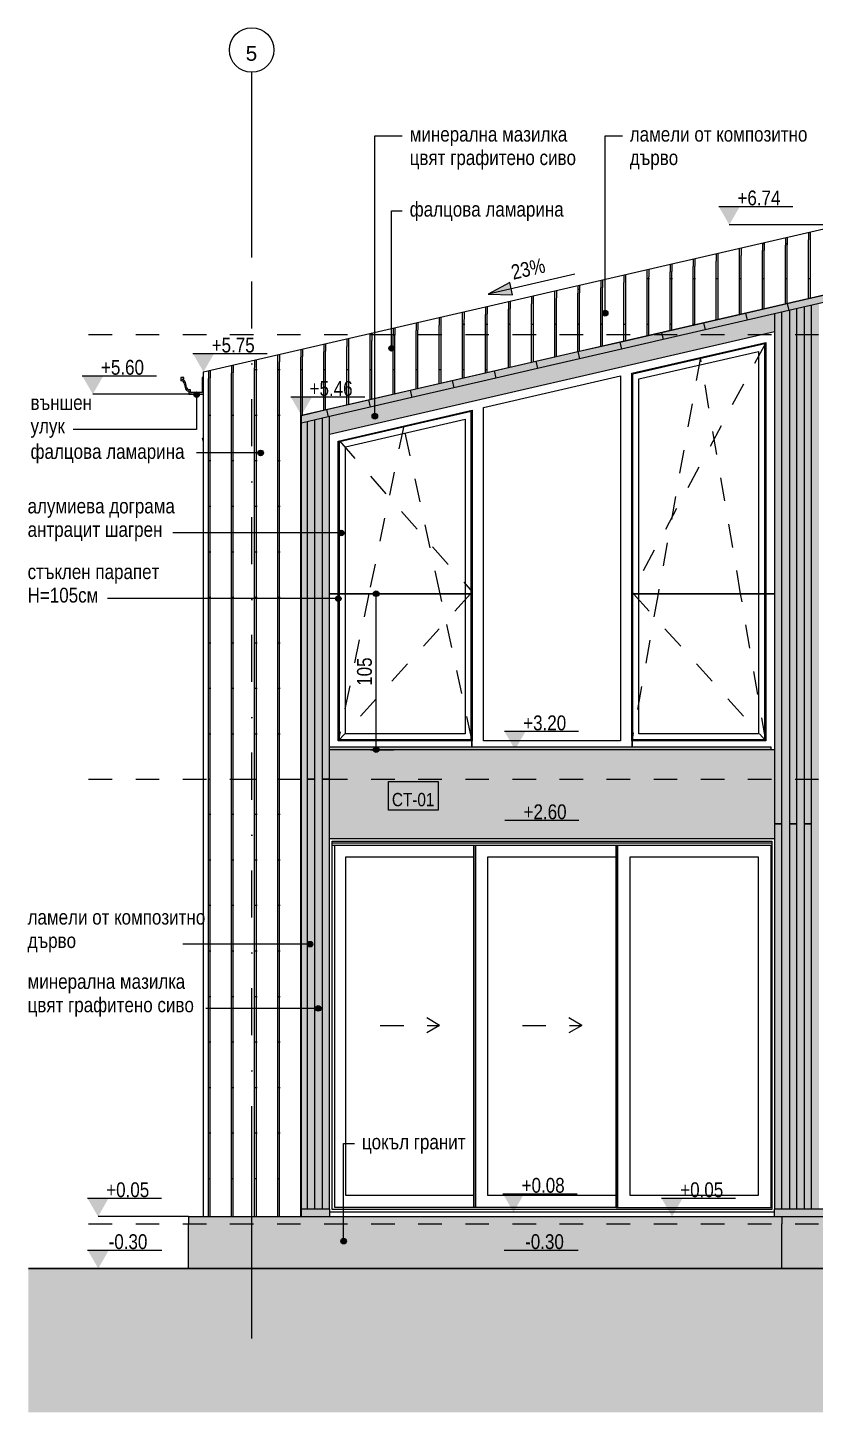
# Model space of a CAD drawing. Header units: centimetres. Extents: x -1923 to 51, y -127 to 807.
# Drawn here: x -1923 to -1392, y -127 to 807 of the extents above; entities that cross this region are included whole.
import ezdxf

# ---------------------------------------------------------------- set-up
doc = ezdxf.new("R2010")
doc.units = ezdxf.units.CM
doc.linetypes.add('Dash', pattern=[31.75, 15.875, -15.875])
doc.linetypes.add('Dash dot', pattern=[79.375, 31.75, -23.8125, 0, -23.8125])
for name, color, linetype, lineweight in [('A-ANNO-DIMS', 7, 'Continuous', 9), ('A-ANNO-DIMS-50', 7, 'Continuous', 9), ('A-ANNO-NOTE', 7, 'Continuous', 9), ('A-DETL-GENF', 7, 'Continuous', 9), ('A-FLOR', 7, 'Continuous', 9), ('A-FLOR-HRAL', 7, 'Continuous', 9), ('A-FLOR-LEVL', 7, 'Continuous', 9), ('A-FLOR-PATT', 7, 'Continuous', 9), ('A-GLAZ', 7, 'Continuous', 5), ('A-GLAZ-CWMG', 7, 'Continuous', 9), ('A-GLAZ-HDLN', 7, 'Dash', 5), ('A-ROOF', 7, 'Continuous', 9), ('A-ROOF-OTLN', 7, 'Continuous', 9), ('A-ROOF-PATT', 7, 'Continuous', 9), ('A-WALL', 7, 'Continuous', 9), ('A-WALL-IDEN', 7, 'Continuous', 9), ('A-WALL-PATT', 7, 'Continuous', 9), ('G-ANNO-DIMS', 7, 'Continuous', 9), ('G-ANNO-TEXT', 7, 'Continuous', 9), ('S-GRID', 7, 'Continuous', 9), ('S-GRID-IDEN', 7, 'Continuous', 9)]:
    doc.layers.add(name, color=color, linetype=linetype, lineweight=lineweight)
doc.layers.add('A-DETL', color=7, linetype='Continuous', lineweight=9, true_color=0x008000)
doc.styles.add('Arial', font='arial.ttf', dxfattribs={"height": 10})
doc.styles.add('Arial Narrow', font='ARIALN.TTF', dxfattribs={"height": 10})
doc.styles.add('Arial Narrow_1', font='ARIALN.TTF', dxfattribs={"height": 10})
doc.styles.add('Arial Narrow_3', font='ARIALN.TTF', dxfattribs={"height": 9})
doc.dimstyles.new('TEC_DIM', dxfattribs={"dimscale": 30.48, "dimtxt": 10.23431, "dimasz": 0.492126, "dimexe": 0.393701, "dimexo": 0.246063, "dimgap": 0, "dimtad": 1, "dimdec": 0, "dimzin": 0, "dimdsep": 46, "dimtxsty": 'Arial Narrow', "dimblk1": 'DOTSMALL', "dimblk2": 'DOTSMALL', "dimsah": 1, "dimcen": 0.09, "dimazin": 0, "dimtfac": 1, "dimtdec": 4, "dimtix": 1, "dimtmove": 0, "dimatfit": 3, "dimfxl": 0, "dimtvp": 1, "dimtolj": 1, "dimtzin": 0, "dimarcsym": 0})
pattern_1 = [(0, (-1785.246, 0), (15.563, 30.709), [0.7901, -14.773]), (90, (-1800.809, 0), (-15.563, 30.709), [30.709, 0]), (90, (-1799.612, 0), (-15.563, 30.709), [30.709, 0])]
pattern_2 = [(0, (-1785.246, 300), (15.563, 30.709), [0.7901, -14.773]), (90, (-1800.809, 300), (-15.563, 30.709), [30.709, 0]), (90, (-1799.612, 300), (-15.563, 30.709), [30.709, 0])]

# ---------------------------------------------------------------- blocks, each defined once
blk = doc.blocks.new('Rectangular Mullion - TEC_LAMEL-2421341-СЕВЕР')
at = {"layer": 'A-GLAZ-CWMG', "true_color": 0xcfc6ba}
blk.add_hatch(color=9, dxfattribs=at).paths.add_polyline_path([(-1409.38, 616.25), (-1381.14, 622.77), (-1382.27, 627.64), (-1410.51, 621.12), (-1410.25, 620)])
at = {"layer": 'A-GLAZ-CWMG'}
for p, q in [((-1410.51, 621.12), (-1382.27, 627.64)), ((-1382.27, 627.64), (-1381.14, 622.77)), ((-1381.14, 622.77), (-1409.38, 616.25))]:
    blk.add_line(p, q, dxfattribs=at)
blk = doc.blocks.new('Rectangular Mullion - TEC_LAMEL-2421342-СЕВЕР')
at = {"layer": 'A-GLAZ-CWMG', "true_color": 0xcfc6ba}
blk.add_hatch(color=9, dxfattribs=at).paths.add_polyline_path([(-1437.63, 609.73), (-1409.38, 616.25), (-1410.51, 621.12), (-1438.75, 614.6), (-1438.18, 612.14)])
at = {"layer": 'A-GLAZ-CWMG'}
for p, q in [((-1438.75, 614.6), (-1410.51, 621.12)), ((-1410.51, 621.12), (-1409.38, 616.25)), ((-1409.38, 616.25), (-1437.63, 609.73))]:
    blk.add_line(p, q, dxfattribs=at)
blk = doc.blocks.new('Rectangular Mullion - TEC_LAMEL-2421343-СЕВЕР')
at = {"layer": 'A-GLAZ-CWMG', "true_color": 0xcfc6ba}
blk.add_hatch(color=9, dxfattribs=at).paths.add_polyline_path([(-1465.87, 603.21), (-1437.63, 609.73), (-1438.75, 614.6), (-1467, 608.08), (-1466.12, 604.28)])
at = {"layer": 'A-GLAZ-CWMG'}
for p, q in [((-1467, 608.08), (-1438.75, 614.6)), ((-1437.63, 609.73), (-1465.87, 603.21)), ((-1438.75, 614.6), (-1437.63, 609.73))]:
    blk.add_line(p, q, dxfattribs=at)
blk = doc.blocks.new('Rectangular Mullion - TEC_LAMEL-2421344-СЕВЕР')
at = {"layer": 'A-GLAZ-CWMG', "true_color": 0xcfc6ba}
blk.add_hatch(color=9, dxfattribs=at).paths.add_polyline_path([(-1494.12, 596.69), (-1465.87, 603.21), (-1467, 608.08), (-1495.24, 601.56), (-1494.96, 600.34)])
at = {"layer": 'A-GLAZ-CWMG'}
for p, q in [((-1495.24, 601.56), (-1467, 608.08)), ((-1467, 608.08), (-1465.87, 603.21)), ((-1465.87, 603.21), (-1494.12, 596.69))]:
    blk.add_line(p, q, dxfattribs=at)
blk = doc.blocks.new('Rectangular Mullion - TEC_LAMEL-2421345-СЕВЕР')
at = {"layer": 'A-GLAZ-CWMG', "true_color": 0xcfc6ba}
blk.add_hatch(color=9, dxfattribs=at).paths.add_polyline_path([(-1522.36, 590.17), (-1494.12, 596.69), (-1495.24, 601.56), (-1523.49, 595.04), (-1522.9, 592.48)])
at = {"layer": 'A-GLAZ-CWMG'}
for p, q in [((-1523.49, 595.04), (-1495.24, 601.56)), ((-1495.24, 601.56), (-1494.12, 596.69)), ((-1494.12, 596.69), (-1522.36, 590.17))]:
    blk.add_line(p, q, dxfattribs=at)
blk = doc.blocks.new('Rectangular Mullion - TEC_LAMEL-2421346-СЕВЕР')
at = {"layer": 'A-GLAZ-CWMG', "true_color": 0xcfc6ba}
blk.add_hatch(color=9, dxfattribs=at).paths.add_polyline_path([(-1550.61, 583.65), (-1522.36, 590.17), (-1523.49, 595.04), (-1551.73, 588.52), (-1550.83, 584.62)])
at = {"layer": 'A-GLAZ-CWMG'}
for p, q in [((-1551.73, 588.52), (-1523.49, 595.04)), ((-1522.36, 590.17), (-1550.61, 583.65)), ((-1523.49, 595.04), (-1522.36, 590.17))]:
    blk.add_line(p, q, dxfattribs=at)
blk = doc.blocks.new('Rectangular Mullion - TEC_LAMEL-2421347-СЕВЕР')
at = {"layer": 'A-GLAZ-CWMG', "true_color": 0xcfc6ba}
blk.add_hatch(color=9, dxfattribs=at).paths.add_polyline_path([(-1578.85, 577.13), (-1550.61, 583.65), (-1551.73, 588.52), (-1579.98, 582), (-1579.67, 580.68)])
at = {"layer": 'A-GLAZ-CWMG'}
for p, q in [((-1579.98, 582), (-1551.73, 588.52)), ((-1551.73, 588.52), (-1550.61, 583.65)), ((-1550.61, 583.65), (-1578.85, 577.13))]:
    blk.add_line(p, q, dxfattribs=at)
blk = doc.blocks.new('Rectangular Mullion - TEC_LAMEL-2472079-СЕВЕР')
at = {"layer": 'A-GLAZ-CWMG', "true_color": 0xcfc6ba}
h = blk.add_hatch(color=9, dxfattribs=at)
h.paths.add_polyline_path([(-1804.14, 527.68), (-1804.14, 530.25), (-1804.71, 530.12)])
h.paths.add_polyline_path([(-1607.09, 570.61), (-1578.85, 577.13), (-1579.98, 582), (-1608.22, 575.48), (-1607.61, 572.82)])
at = {"layer": 'A-GLAZ-CWMG'}
for p, q in [((-1608.22, 575.48), (-1579.98, 582)), ((-1579.98, 582), (-1578.85, 577.13)), ((-1578.85, 577.13), (-1607.09, 570.61)), ((-1804.71, 530.12), (-1804.14, 530.25)), ((-1804.14, 527.68), (-1804.71, 530.12))]:
    blk.add_line(p, q, dxfattribs=at)
blk = doc.blocks.new('Rectangular Mullion - TEC_LAMEL-2472080-СЕВЕР')
at = {"layer": 'A-GLAZ-CWMG', "true_color": 0xcfc6ba}
blk.add_hatch(color=9, dxfattribs=at).paths.add_polyline_path([(-1635.34, 564.09), (-1607.09, 570.61), (-1608.22, 575.48), (-1636.46, 568.96), (-1635.54, 564.96)])
at = {"layer": 'A-GLAZ-CWMG'}
for p, q in [((-1636.46, 568.96), (-1608.22, 575.48)), ((-1607.09, 570.61), (-1635.34, 564.09)), ((-1608.22, 575.48), (-1607.09, 570.61))]:
    blk.add_line(p, q, dxfattribs=at)
blk = doc.blocks.new('Rectangular Mullion - TEC_LAMEL-2472081-СЕВЕР')
at = {"layer": 'A-GLAZ-CWMG', "true_color": 0xcfc6ba}
blk.add_hatch(color=9, dxfattribs=at).paths.add_polyline_path([(-1663.58, 557.57), (-1635.34, 564.09), (-1636.46, 568.96), (-1664.71, 562.44), (-1664.38, 561.03)])
at = {"layer": 'A-GLAZ-CWMG'}
for p, q in [((-1664.71, 562.44), (-1636.46, 568.96)), ((-1635.34, 564.09), (-1663.58, 557.57)), ((-1636.46, 568.96), (-1635.34, 564.09))]:
    blk.add_line(p, q, dxfattribs=at)
blk = doc.blocks.new('Rectangular Mullion - TEC_LAMEL-2472082-СЕВЕР')
at = {"layer": 'A-GLAZ-CWMG', "true_color": 0xcfc6ba}
blk.add_hatch(color=9, dxfattribs=at).paths.add_polyline_path([(-1691.83, 551.05), (-1663.58, 557.57), (-1664.71, 562.44), (-1692.95, 555.92), (-1692.11, 552.26)])
at = {"layer": 'A-GLAZ-CWMG'}
for p, q in [((-1692.95, 555.92), (-1664.71, 562.44)), ((-1664.71, 562.44), (-1663.58, 557.57)), ((-1663.58, 557.57), (-1691.83, 551.05))]:
    blk.add_line(p, q, dxfattribs=at)
blk = doc.blocks.new('Rectangular Mullion - TEC_LAMEL-2472083-СЕВЕР')
at = {"layer": 'A-GLAZ-CWMG', "true_color": 0xcfc6ba}
blk.add_hatch(color=9, dxfattribs=at).paths.add_polyline_path([(-1720.07, 544.52), (-1691.83, 551.05), (-1692.95, 555.92), (-1721.2, 549.4), (-1720.25, 545.3)])
at = {"layer": 'A-GLAZ-CWMG'}
for p, q in [((-1721.2, 549.4), (-1692.95, 555.92)), ((-1692.95, 555.92), (-1691.83, 551.05)), ((-1691.83, 551.05), (-1720.07, 544.52))]:
    blk.add_line(p, q, dxfattribs=at)
blk = doc.blocks.new('SLIDING - TRIPLE - SL_SL_SL - 300x252-2510870-СЕВЕР')
at = {"layer": 'A-GLAZ'}
for p, q in [((-1717.44, 258.3), (-1420.84, 258.3)), ((-1717.44, 257.21), (-1717.44, 258.3)), ((-1717.44, 255.25), (-1717.44, 257.21)), ((-1717.44, 257.21), (-1420.84, 257.21)), ((-1717.44, 9.7), (-1717.44, 255.25)), ((-1420.84, 255.25), (-1717.44, 255.25)), ((-1715.74, 255.25), (-1715.74, 11.4)), ((-1621.79, 11.4), (-1621.79, 255.25)), ((-1620.76, 255.25), (-1620.76, 11.4)), ((-1620.76, 11.4), (-1620.76, 255.25)), ((-1525.96, 10.8), (-1525.96, 255.25)), ((-1524.93, 10.8), (-1524.93, 255.25)), ((-1524.93, 255.25), (-1524.93, 10.8)), ((-1421.69, 255.25), (-1421.69, 10.8)), ((-1420.84, 258.3), (-1420.84, 257.21)), ((-1420.84, 257.21), (-1420.84, 255.25)), ((-1420.84, 255.25), (-1420.84, 9.7)), ((-1708.19, 19.2), (-1708.19, 247.65)), ((-1708.19, 247.65), (-1621.79, 247.65)), ((-1612.36, 19.2), (-1612.36, 247.65)), ((-1612.36, 247.65), (-1525.96, 247.65)), ((-1516.53, 19.2), (-1516.53, 247.65)), ((-1516.53, 247.65), (-1430.09, 247.65)), ((-1430.09, 247.65), (-1430.09, 19.2)), ((-1621.79, 19.2), (-1708.19, 19.2)), ((-1525.96, 19.2), (-1612.36, 19.2)), ((-1430.09, 19.2), (-1516.53, 19.2)), ((-1420.84, 9.7), (-1717.44, 9.7)), ((-1715.74, 11.4), (-1525.96, 11.4)), ((-1524.93, 10.8), (-1525.96, 10.8)), ((-1421.69, 10.8), (-1524.93, 10.8)), ((-1419.14, 8), (-1719.14, 8))]:
    blk.add_line(p, q, dxfattribs=at)
at = {"layer": 'A-GLAZ-HDLN'}
for p, q in [((-1684.98, 134), (-1644.98, 134)), ((-1644.98, 134), (-1653.64, 139)), ((-1644.98, 134), (-1653.64, 129)), ((-1589.14, 134), (-1549.14, 134)), ((-1549.14, 134), (-1557.8, 139)), ((-1549.14, 134), (-1557.8, 129))]:
    blk.add_line(p, q, dxfattribs=at)
blk = doc.blocks.new('TRIPLE - OK_F_OF - T - 13-2419636-СЕВЕР')
at = {"layer": 'A-GLAZ'}
for p, q in [((-1515.34, 573.93), (-1425.04, 594.77)), ((-1425.74, 593.89), (-1514.64, 573.37)), ((-1510.54, 570.11), (-1429.84, 588.74)), ((-1429.84, 588.74), (-1429.84, 425.2)), ((-1425.74, 425.2), (-1425.74, 593.89)), ((-1425.04, 594.77), (-1425.04, 425.2)), ((-1615.34, 550.84), (-1522.94, 572.17)), ((-1522.94, 572.17), (-1522.94, 325.9)), ((-1515.34, 325.9), (-1515.34, 573.93)), ((-1514.64, 425.2), (-1514.64, 573.37)), ((-1510.54, 425.2), (-1510.54, 570.11)), ((-1713.24, 528.24), (-1622.94, 549.08)), ((-1623.64, 548.2), (-1712.54, 527.68)), ((-1708.44, 524.42), (-1627.74, 543.05)), ((-1627.74, 543.05), (-1627.74, 425.2)), ((-1623.64, 425.2), (-1623.64, 548.2)), ((-1622.94, 549.08), (-1622.94, 325.9)), ((-1615.34, 325.9), (-1615.34, 550.84)), ((-1713.24, 425.2), (-1713.24, 528.24)), ((-1712.54, 425.2), (-1712.54, 527.68)), ((-1708.44, 425.2), (-1708.44, 524.42)), ((-1622.94, 325.9), (-1623.14, 325.9)), ((-1522.94, 325.9), (-1615.34, 325.9)), ((-1515.14, 325.9), (-1515.34, 325.9))]:
    blk.add_line(p, q, dxfattribs=at)
at = {"layer": 'A-GLAZ', "color": 251, "true_color": 0x666666}
for p, q in [((-1713.24, 325.9), (-1713.24, 425.2)), ((-1712.54, 326.6), (-1712.54, 425.2)), ((-1708.44, 330.7), (-1708.44, 425.2)), ((-1627.74, 425.2), (-1627.74, 330.7)), ((-1623.64, 326.6), (-1623.64, 425.2)), ((-1514.64, 326.6), (-1514.64, 425.2)), ((-1510.54, 330.7), (-1510.54, 425.2)), ((-1429.84, 425.2), (-1429.84, 330.7)), ((-1425.74, 326.6), (-1425.74, 425.2)), ((-1425.04, 425.2), (-1425.04, 325.9)), ((-1627.74, 330.7), (-1708.44, 330.7)), ((-1429.84, 330.7), (-1510.54, 330.7)), ((-1623.14, 325.9), (-1713.24, 325.9)), ((-1623.64, 326.6), (-1712.54, 326.6)), ((-1425.04, 325.9), (-1515.14, 325.9)), ((-1425.74, 326.6), (-1514.64, 326.6))]:
    blk.add_line(p, q, dxfattribs=at)
at = {"layer": 'A-GLAZ-HDLN'}
for p, q in [((-1425.04, 594.5), (-1515.34, 426.47)), ((-1469.14, 584.59), (-1497.61, 425.2)), ((-1441.97, 425.2), (-1469.14, 584.59)), ((-1669.14, 538.42), (-1692.64, 425.2)), ((-1644.53, 425.2), (-1669.14, 538.42)), ((-1712.53, 528.4), (-1622.94, 426.47)), ((-1622.94, 426.47), (-1624.08, 425.2)), ((-1515.34, 426.47), (-1514.21, 425.2)), ((-1515.14, 327.02), (-1515.34, 325.9)), ((-1622.94, 325.9), (-1623.14, 326.82))]:
    blk.add_line(p, q, dxfattribs=at)
at = {"layer": 'A-GLAZ-HDLN', "color": 251, "true_color": 0x666666}
for p, q in [((-1624.08, 425.2), (-1713.24, 325.9)), ((-1692.64, 425.2), (-1713.24, 325.9)), ((-1623.14, 326.82), (-1644.53, 425.2)), ((-1497.61, 425.2), (-1515.14, 327.02)), ((-1514.21, 425.2), (-1425.04, 325.9)), ((-1425.04, 325.9), (-1441.97, 425.2))]:
    blk.add_line(p, q, dxfattribs=at)
blk = doc.blocks.new('Rectangular Mullion - TEC_LAMEL-2472084-СЕВЕР')
at = {"layer": 'A-GLAZ-CWMG', "true_color": 0xcfc6ba}
blk.add_hatch(color=9, dxfattribs=at).paths.add_polyline_path([(-1738.12, 540.36), (-1720.07, 544.52), (-1721.2, 549.4), (-1738.12, 545.49), (-1738.12, 541.37)])
at = {"layer": 'A-GLAZ-CWMG'}
for p, q in [((-1738.12, 545.49), (-1721.2, 549.4)), ((-1720.07, 544.52), (-1738.12, 540.36)), ((-1721.2, 549.4), (-1720.07, 544.52))]:
    blk.add_line(p, q, dxfattribs=at)
blk = doc.blocks.new('Rectangular Mullion - TEC_LAMEL-2429880-СЕВЕР')
at = {"layer": 'A-GLAZ-CWMG', "true_color": 0xcfc6ba}
blk.add_hatch(color=9, dxfattribs=at).paths.add_polyline_path([(-1734.14, 10), (-1729.14, 10), (-1729.14, 300), (-1734.14, 300), (-1734.14, 14.5)])
at = {"layer": 'A-GLAZ-CWMG'}
for p, q in [((-1734.14, 300), (-1729.14, 300)), ((-1734.14, 300), (-1734.14, 10)), ((-1729.14, 10), (-1729.14, 300)), ((-1729.14, 10), (-1734.14, 10))]:
    blk.add_line(p, q, dxfattribs=at)
blk = doc.blocks.new('Rectangular Mullion - TEC_LAMEL-2511642-СЕВЕР')
at = {"layer": 'A-GLAZ-CWMG', "true_color": 0xcfc6ba}
blk.add_hatch(color=9, dxfattribs=at).paths.add_polyline_path([(-1414.14, 270), (-1414.14, 615.15), (-1419.14, 614), (-1419.14, 270), (-1416.04, 270)])
at = {"layer": 'A-GLAZ-CWMG'}
for p, q in [((-1419.14, 614), (-1419.14, 270)), ((-1414.14, 270), (-1414.14, 615.15)), ((-1414.14, 270), (-1419.14, 270))]:
    blk.add_line(p, q, dxfattribs=at)
blk = doc.blocks.new('Rectangular Mullion - TEC_LAMEL-2511643-СЕВЕР')
at = {"layer": 'A-GLAZ-CWMG', "true_color": 0xcfc6ba}
h = blk.add_hatch(color=9, dxfattribs=at)
h.paths.add_polyline_path([(-1408.37, 270), (-1404.14, 270), (-1404.14, 617.46), (-1409.14, 616.31), (-1409.14, 270)])
h.paths.add_polyline_path([(-1409.14, 621.44), (-1406.09, 622.14), (-1406.61, 622.14), (-1409.14, 621.56)])
at = {"layer": 'A-GLAZ-CWMG'}
for p, q in [((-1409.14, 621.56), (-1409.14, 621.44)), ((-1406.61, 622.14), (-1406.09, 622.14)), ((-1404.14, 270), (-1404.14, 617.46)), ((-1409.14, 616.31), (-1409.14, 270)), ((-1404.14, 270), (-1409.14, 270))]:
    blk.add_line(p, q, dxfattribs=at)
blk = doc.blocks.new('Rectangular Mullion - TEC_LAMEL-2511644-СЕВЕР')
at = {"layer": 'A-GLAZ-CWMG', "true_color": 0xcfc6ba}
h = blk.add_hatch(color=9, dxfattribs=at)
h.paths.add_polyline_path([(-1399.14, 270), (-1394.14, 270), (-1394.14, 619.77), (-1399.14, 618.62), (-1399.14, 281.86)])
h.paths.add_polyline_path([(-1399.14, 623.75), (-1395.59, 624.57), (-1396.1, 624.57), (-1399.14, 623.87)])
at = {"layer": 'A-GLAZ-CWMG'}
for p, q in [((-1399.14, 623.87), (-1399.14, 623.75)), ((-1399.14, 618.62), (-1399.14, 270)), ((-1396.1, 624.57), (-1395.59, 624.57)), ((-1394.14, 270), (-1394.14, 619.77)), ((-1394.14, 270), (-1399.14, 270))]:
    blk.add_line(p, q, dxfattribs=at)
blk = doc.blocks.new('Rectangular Mullion - TEC_LAMEL-2375267-СЕВЕР')
at = {"layer": 'A-GLAZ-CWMG', "true_color": 0xcfc6ba}
h = blk.add_hatch(color=9, dxfattribs=at)
h.paths.add_polyline_path([(-1734.14, 300), (-1729.14, 300), (-1729.14, 542.43), (-1734.14, 541.28), (-1734.14, 305.45)])
h.paths.add_polyline_path([(-1734.14, 546.41), (-1731.21, 547.08), (-1731.23, 547.2), (-1734.14, 546.53)])
at = {"layer": 'A-GLAZ-CWMG'}
for p, q in [((-1734.14, 546.53), (-1734.14, 546.41)), ((-1729.14, 300), (-1729.14, 542.43)), ((-1734.14, 541.28), (-1734.14, 300)), ((-1729.14, 300), (-1734.14, 300))]:
    blk.add_line(p, q, dxfattribs=at)
blk = doc.blocks.new('Rectangular Mullion - TEC_LAMEL-2375268-СЕВЕР')
at = {"layer": 'A-GLAZ-CWMG', "true_color": 0xcfc6ba}
blk.add_hatch(color=9, dxfattribs=at).paths.add_polyline_path([(-1719.14, 300), (-1719.14, 544.74), (-1724.14, 543.58), (-1724.14, 300), (-1722.78, 300)])
at = {"layer": 'A-GLAZ-CWMG'}
for p, q in [((-1724.14, 543.58), (-1724.14, 300)), ((-1719.14, 300), (-1719.14, 544.74)), ((-1719.14, 300), (-1724.14, 300))]:
    blk.add_line(p, q, dxfattribs=at)
blk = doc.blocks.new('Rectangular Mullion - TEC_LAMEL-V5-СЕВЕР')
at = {"layer": 'A-GLAZ-CWMG', "true_color": 0xcfc6ba}
blk.add_hatch(color=9, dxfattribs=at).paths.add_polyline_path([(-1414.14, 10), (-1414.14, 270), (-1419.14, 270), (-1419.14, 10), (-1416.04, 10)])
at = {"layer": 'A-GLAZ-CWMG'}
for p, q in [((-1419.14, 270), (-1414.14, 270)), ((-1419.14, 270), (-1419.14, 10)), ((-1414.14, 10), (-1414.14, 270)), ((-1414.14, 10), (-1419.14, 10))]:
    blk.add_line(p, q, dxfattribs=at)
blk = doc.blocks.new('Railing - Railing-2461822-СЕВЕР')
at = {"layer": 'A-FLOR-HRAL', "color": 251, "true_color": 0x666666}
for p, q in [((-1515.14, 425.2), (-1515.14, 322)), ((-1419.14, 425.2), (-1515.14, 425.2)), ((-1421.64, 320.2), (-1419.14, 320.2))]:
    blk.add_line(p, q, dxfattribs=at)
at = {"layer": 'A-FLOR-HRAL'}
for p, q in [((-1515.14, 322), (-1515.14, 425.2)), ((-1515.14, 425.2), (-1419.14, 425.2)), ((-1421.64, 320.2), (-1419.14, 320.2))]:
    blk.add_line(p, q, dxfattribs=at)
blk = doc.blocks.new('Railing - Railing-2461951-СЕВЕР')
at = {"layer": 'A-FLOR-HRAL', "color": 251, "true_color": 0x666666}
for p, q in [((-1623.14, 425.2), (-1719.14, 425.2)), ((-1623.14, 322), (-1623.14, 425.2))]:
    blk.add_line(p, q, dxfattribs=at)
at = {"layer": 'A-FLOR-HRAL'}
for p, q in [((-1719.14, 425.2), (-1623.14, 425.2)), ((-1623.14, 425.2), (-1623.14, 322))]:
    blk.add_line(p, q, dxfattribs=at)
blk = doc.blocks.new('Grid - TEC_GRID_CIRCLE-145857-СЕВЕР')
at = {"layer": 'S-GRID-IDEN'}
blk.add_circle((-696.64, 792.09), 15, dxfattribs=at)
blk = doc.blocks.new('Spot Elevations - ELEVATION_PROJECT-150941-СЕВЕР')
at = {"layer": 'A-ANNO-NOTE'}
blk.add_hatch(color=256, dxfattribs=at).paths.add_polyline_path([(-1811.3, 587.27), (-1796.99, 587.27), (-1804.14, 574.88)])
blk.add_line((-1811.3, 587.27), (-1761.3, 587.27), dxfattribs=at)
blk = doc.blocks.new('DIMBLOCK1-СЕВЕР')
at = {"layer": 'A-ANNO-DIMS-50', "transparency": 16777216}
h = blk.add_hatch(color=256, dxfattribs=at)
edge = h.paths.add_edge_path()
edge.add_arc((-1687.71, 425.2), 1.88, 0, 360)
h = blk.add_hatch(color=256, dxfattribs=at)
edge = h.paths.add_edge_path()
edge.add_arc((-1687.71, 320), 1.88, 0, 360)
for p, q in [((-1682.86, 425.2), (-1699.71, 425.2)), ((-1687.71, 320), (-1687.71, 425.2)), ((-1687.71, 425.2), (-1682.86, 425.2)), ((-1691.64, 320), (-1675.71, 320)), ((-1687.71, 320), (-1691.64, 320))]:
    blk.add_line(p, q, dxfattribs=at)
for centre in [(-1687.71, 425.2), (-1687.71, 320)]:
    blk.add_circle(centre, 1.88, dxfattribs=at)
at = {"layer": 'A-ANNO-DIMS-50', "color": 0, "transparency": 16777216, "insert": (-1700.63, 363.1), "char_height": 10, "width": 22.8079, "attachment_point": 1, "rotation": 90, "line_spacing_factor": 0.974696, "style": 'Arial Narrow'}
blk.add_mtext('105', dxfattribs=at)
blk = doc.blocks.new('_DotSmall')
at = {"color": 0, "linetype": 'ByBlock', "const_width": 0.5}
blk.add_lwpolyline([(-0.0625, 0, 1), (0.0625, 0, 1)], format="xyb", close=True, dxfattribs=at)

msp = doc.modelspace()

# ---------------------------------------------------------------- hatches: boundary and pattern name
at = {"layer": 'A-DETL-GENF'}
h = msp.add_hatch(dxfattribs=at)
h.set_pattern_fill('FP1_14', color=256, style=0, pattern_type=2)
h.set_pattern_definition([(0, (-778.366, 0), (19.05, 19.05), [19.05, -19.05]), (0, (-778.366, 7.144), (19.05, 19.05), [19.05, -19.05]), (0, (-778.366, 14.287), (19.05, 19.05), [19.05, -19.05]), (90, (-775.985, 16.669), (-19.05, 19.05), [19.05, -19.05]), (90, (-768.841, 16.669), (-19.05, 19.05), [19.05, -19.05]), (90, (-761.697, 16.669), (-19.05, 19.05), [19.05, -19.05])])
h.paths.add_polyline_path([(-204.4, -127.05), (41, -127.05), (41, -30), (-1922.17, -30), (-1922.17, -127.05), (-449.79, -127.05)])
at = {"layer": 'A-FLOR-PATT', "lineweight": 5, "true_color": 0xebebeb}
for points in [[(-1416.04, 0), (-1414.14, 0), (-1414.14, 5), (-1814.14, 5), (-1814.14, 0), (-1431.38, 0)], [(-572.49, 0), (-567.64, 0), (-567.64, 5), (-1414.14, 5), (-1414.14, 0), (-587.83, 0)]]:
    msp.add_hatch(color=7, dxfattribs=at).paths.add_polyline_path(points)
at = {"layer": 'A-ROOF-PATT', "true_color": 0x8b8b8b}
h = msp.add_hatch(dxfattribs=at)
h.set_pattern_fill('FP1_2', color=252, style=0, pattern_type=2)
h.set_pattern_definition([(0, (-182.105, 600), (15.563, 30.709), [0.79014, -14.773]), (90, (-197.668, 600), (-15.563, 30.709), [30.709, 0]), (90, (-196.471, 600), (-15.563, 30.709), [30.709, 0])])
h.paths.add_polyline_path([(-1804.14, 569.75), (-1374.14, 669.02), (-1374.14, 674.15), (-1804.14, 574.88)])
at = {"layer": 'A-ROOF-PATT', "lineweight": 5, "true_color": 0xc0c0c0}
msp.add_hatch(color=9, dxfattribs=at).paths.add_polyline_path([(-1804.14, 559.88), (-1804.14, 571.07), (-1805.14, 571.07), (-1805.14, 560.88), (-1812.98, 560.88), (-1812.98, 562.86), (-1814.18, 562.91), (-1814.58, 563.06), (-1814.92, 563.3), (-1815.2, 563.62), (-1815.39, 564), (-1816.18, 567.53), (-1816.54, 568.25), (-1817.04, 568.87), (-1817.66, 569.38), (-1818.38, 569.74), (-1818.38, 570.07), (-1817.43, 570.07), (-1817.43, 571.07), (-1819.19, 571.06), (-1819.38, 570.81), (-1819.38, 569.12), (-1819.18, 568.92), (-1818.53, 568.71), (-1817.95, 568.35), (-1817.47, 567.85), (-1817.14, 567.24), (-1816.97, 566.58), (-1816.3, 563.58), (-1815.97, 562.98), (-1815.5, 562.48), (-1814.81, 562.08), (-1814.05, 561.78), (-1813.98, 561.64), (-1813.98, 560.08), (-1813.78, 559.88)])
at = {"layer": 'A-WALL-PATT', "true_color": 0x8b8b8b}
h = msp.add_hatch(dxfattribs=at)
h.set_pattern_fill('FP1_11', color=252, style=0, pattern_type=2)
h.set_pattern_definition(pattern_2)
h.paths.add_polyline_path([(-1799.14, 300), (-1738.12, 300), (-1738.12, 545.61), (-1374.14, 629.64), (-1374.14, 669.02), (-1799.14, 570.9), (-1799.14, 301.52)])
at = {"layer": 'A-WALL-PATT', "lineweight": 5, "true_color": 0x787878}
h = msp.add_hatch(color=8, dxfattribs=at)
h.paths.add_polyline_path([(-1738.12, 300), (-1734.14, 300), (-1734.14, 541.28), (-1738.12, 540.36), (-1738.12, 313.32)])
h.paths.add_polyline_path([(-1729.14, 300), (-1724.14, 300), (-1724.14, 543.58), (-1729.14, 542.43), (-1729.14, 305.45)])
h.paths.add_polyline_path([(-1615.42, 300), (-1419.14, 300), (-1419.14, 320), (-1719.14, 320), (-1719.14, 300), (-1676.77, 300)])
h.paths.add_polyline_path([(-1384.14, 300), (-1379.14, 300), (-1379.14, 325), (-1381.14, 325), (-1381.14, 327), (-1379.14, 327), (-1379.14, 623.23), (-1384.14, 622.08), (-1384.14, 300.58)])
h.paths.add_polyline_path([(-1409.14, 300), (-1409.14, 616.31), (-1414.14, 615.15), (-1414.14, 300)])
h.paths.add_polyline_path([(-1404.14, 300), (-1399.14, 300), (-1399.14, 618.62), (-1404.14, 617.46), (-1404.14, 301.74)])
h.paths.add_polyline_path([(-1394.14, 300), (-1389.14, 300), (-1389.14, 620.93), (-1394.14, 619.77), (-1394.14, 301.16)])
h.paths.add_polyline_path([(-1719.14, 532.93), (-1419.14, 602.19), (-1419.14, 614), (-1719.14, 544.74), (-1719.14, 533.5)])
h.paths.add_polyline_path([(-1738.12, 545.49), (-1734.14, 546.41), (-1734.14, 546.53), (-1738.12, 545.61)])
h.paths.add_polyline_path([(-1653.26, 565.08), (-1610.39, 574.98), (-1610.41, 575.09), (-1653.28, 565.19)])
h.paths.add_polyline_path([(-1532.44, 592.97), (-1493.46, 601.97), (-1493.49, 602.09), (-1532.46, 593.09)])
h.paths.add_polyline_path([(-1415.51, 619.97), (-1409.14, 621.44), (-1409.14, 621.56), (-1415.54, 620.08), (-1415.52, 620)])
h.paths.add_polyline_path([(-1406.09, 622.14), (-1399.14, 623.75), (-1399.14, 623.87), (-1406.61, 622.14)])
h.paths.add_polyline_path([(-1395.59, 624.57), (-1389.14, 626.06), (-1389.14, 626.17), (-1396.1, 624.57)])
h.paths.add_polyline_path([(-1385.36, 626.99), (-1385.08, 626.99), (-1379.14, 628.37), (-1379.14, 628.48), (-1385.6, 626.99)])
at = {"layer": 'A-WALL-PATT', "true_color": 0x8b8b8b}
h = msp.add_hatch(dxfattribs=at)
h.set_pattern_fill('FP1_11', color=252, style=0, pattern_type=2)
h.set_pattern_definition(pattern_2)
h.paths.add_polyline_path([(-1799.14, 300), (-1799.14, 570.9), (-1804.14, 569.75), (-1804.14, 300), (-1799.47, 300)])
at = {"layer": 'A-WALL-PATT', "lineweight": 5, "true_color": 0xebebeb}
for points in [[(-1719.14, 320), (-1421.64, 320), (-1421.64, 322), (-1719.14, 322)], [(-1738.12, 5), (-1719.14, 5), (-1719.14, 10), (-1738.12, 10), (-1738.12, 5)], [(-1414.14, 5), (-1299.14, 5), (-1299.14, 10), (-1419.14, 10), (-1419.14, 5), (-1414.86, 5)], [(-1814.14, -30), (-1414.14, -30), (-1414.14, 0), (-1814.14, 0), (-1814.14, -1.23)], [(-1414.14, -30), (-567.64, -30), (-567.64, 0), (-1414.14, 0), (-1414.14, -1.23)]]:
    msp.add_hatch(color=7, dxfattribs=at).paths.add_polyline_path(points)
at = {"layer": 'A-WALL-PATT', "true_color": 0x8b8b8b}
h = msp.add_hatch(dxfattribs=at)
h.set_pattern_fill('FP1_10', color=252, style=0, pattern_type=2)
h.set_pattern_definition(pattern_1)
h.paths.add_polyline_path([(-1799.14, 5), (-1799.14, 300), (-1804.14, 300), (-1804.14, 5), (-1799.47, 5)])
h = msp.add_hatch(dxfattribs=at)
h.set_pattern_fill('FP1_10', color=252, style=0, pattern_type=2)
h.set_pattern_definition(pattern_1)
h.paths.add_polyline_path([(-1738.12, 5), (-1738.12, 300), (-1799.14, 300), (-1799.14, 5), (-1768.79, 5)])
at = {"layer": 'A-WALL-PATT', "true_color": 0x787878}
h = msp.add_hatch(color=8, dxfattribs=at)
h.paths.add_polyline_path([(-879.98, 5), (-730.71, 5), (-730.71, 67), (-729.14, 67), (-729.14, 300), (-904.14, 300), (-904.14, 260), (-759.14, 260), (-759.14, 8), (-904.14, 8), (-904.14, 5), (-903.64, 5)])
h.paths.add_polyline_path([(-1344.14, 10), (-1339.14, 10), (-1339.14, 270), (-1344.14, 270), (-1344.14, 14.5)])
h.paths.add_polyline_path([(-1349.14, 10), (-1349.14, 270), (-1354.14, 270), (-1354.14, 10)])
h.paths.add_polyline_path([(-1359.14, 10), (-1359.14, 270), (-1364.14, 270), (-1364.14, 10)])
h.paths.add_polyline_path([(-1369.14, 10), (-1369.14, 270), (-1374.14, 270), (-1374.14, 10), (-1370.03, 10)])
h.paths.add_polyline_path([(-940.58, 10), (-939.19, 10), (-939.19, 270), (-944.19, 270), (-944.19, 10)])
h.paths.add_polyline_path([(-1414.14, 10), (-1409.14, 10), (-1409.14, 300), (-1414.14, 300), (-1414.14, 14.5)])
h.paths.add_polyline_path([(-1404.14, 10), (-1399.14, 10), (-1399.14, 300), (-1404.14, 300), (-1404.14, 14.5)])
h.paths.add_polyline_path([(-1334.14, 10), (-1329.14, 10), (-1329.14, 270), (-1334.14, 270), (-1334.14, 14.5)])
h.paths.add_polyline_path([(-1324.14, 10), (-1319.14, 10), (-1319.14, 270), (-1324.14, 270), (-1324.14, 14.5)])
h.paths.add_polyline_path([(-1394.14, 10), (-1389.14, 10), (-1389.14, 300), (-1394.14, 300), (-1394.14, 30.23)])
h.paths.add_polyline_path([(-1384.14, 10), (-1379.14, 10), (-1379.14, 300), (-1384.14, 300), (-1384.14, 30.23)])
h.paths.add_polyline_path([(-934.19, 10), (-929.19, 10), (-929.19, 270), (-934.19, 270), (-934.19, 30.23)])
h.paths.add_polyline_path([(-924.19, 10), (-919.19, 10), (-919.19, 270), (-924.19, 270), (-924.19, 30.23)])
h.paths.add_polyline_path([(-914.19, 10), (-909.19, 10), (-909.19, 270), (-914.19, 270), (-914.19, 30.23)])
h.paths.add_polyline_path([(-1314.14, 10), (-1309.14, 10), (-1309.14, 270), (-1314.14, 270), (-1314.14, 14.5)])
h.paths.add_polyline_path([(-1299.14, 10), (-1299.14, 260), (-969.19, 260), (-969.19, 270), (-1304.14, 270), (-1304.14, 10)])
h.paths.add_polyline_path([(-1724.14, 10), (-1724.14, 300), (-1729.14, 300), (-1729.14, 10)])
h.paths.add_polyline_path([(-1734.14, 10), (-1734.14, 300), (-1738.12, 300), (-1738.12, 10)])
h.paths.add_polyline_path([(-949.19, 10), (-949.19, 270), (-954.19, 269.98), (-954.19, 10)])
h.paths.add_polyline_path([(-964.19, 10), (-959.19, 10), (-959.19, 270), (-964.19, 270), (-964.19, 14.5)])
h.paths.add_polyline_path([(-1462.05, 260), (-1419.14, 260), (-1419.14, 300), (-1719.14, 300), (-1719.14, 260), (-1492.72, 260)])
at = {"layer": 'G-ANNO-DIMS'}
msp.add_hatch(color=256, dxfattribs=at).paths.add_polyline_path([(-1612.13, 627.38), (-1595.7, 626.81), (-1597.62, 635.1)])
at = {"layer": 'G-ANNO-TEXT'}
h = msp.add_hatch(color=256, dxfattribs=at)
edge = h.paths.add_edge_path()
edge.add_arc((-1533.32, 614.46), 1.88, 0, 360)
h = msp.add_hatch(color=256, dxfattribs=at)
edge = h.paths.add_edge_path()
edge.add_arc((-1677.29, 590.78), 1.88, 0, 360)
h = msp.add_hatch(color=256, dxfattribs=at)
edge = h.paths.add_edge_path()
edge.add_arc((-1808.77, 559.54), 1.88, 0, 360)
h = msp.add_hatch(color=256, dxfattribs=at)
edge = h.paths.add_edge_path()
edge.add_arc((-1688.61, 544.96), 1.88, 0, 360)
h = msp.add_hatch(color=256, dxfattribs=at)
edge = h.paths.add_edge_path()
edge.add_arc((-1765.61, 520.19), 1.88, 0, 360)
h = msp.add_hatch(color=256, dxfattribs=at)
edge = h.paths.add_edge_path()
edge.add_arc((-1711.25, 466.19), 1.88, 0, 360)
h = msp.add_hatch(color=256, dxfattribs=at)
edge = h.paths.add_edge_path()
edge.add_arc((-1713.29, 421.88), 1.88, 0, 360)
h = msp.add_hatch(color=256, dxfattribs=at)
edge = h.paths.add_edge_path()
edge.add_arc((-1732.38, 188.81), 1.88, 0, 360)
h = msp.add_hatch(color=256, dxfattribs=at)
edge = h.paths.add_edge_path()
edge.add_arc((-1726.77, 145.45), 1.88, 0, 360)
h = msp.add_hatch(color=256, dxfattribs=at)
edge = h.paths.add_edge_path()
edge.add_arc((-1709.66, -11.57), 1.87, 0, 360)

# ---------------------------------------------------------------- linework, layer by layer
at = {"layer": 'A-DETL', "color": 7, "lineweight": 30}
msp.add_line((41, -30), (-1922.17, -30), dxfattribs=at)
at = {"layer": 'A-FLOR'}
for p, q in [((-1814.14, 5), (-199.14, 5)), ((-1814.14, 5), (-1814.14, 0)), ((-1414.14, 5), (-1414.14, 0))]:
    msp.add_line(p, q, dxfattribs=at)
at = {"layer": 'A-FLOR-LEVL', "linetype": 'Dash'}
for p, q in [((-1881.56, 600), (-17.46, 600)), ((-1881.56, 300), (-17.46, 300)), ((-1881.56, 0), (-17.46, 0))]:
    msp.add_line(p, q, dxfattribs=at)
at = {"layer": 'A-ROOF'}
for p, q in [((-1804.14, 574.88), (-1374.14, 674.15)), ((-1804.14, 571.07), (-1804.14, 574.88))]:
    msp.add_line(p, q, dxfattribs=at)
at = {"layer": 'A-ROOF-OTLN'}
for p, q in [((-1819.38, 570.81), (-1819.38, 569.12)), ((-1817.43, 571.07), (-1819.12, 571.07)), ((-1818.38, 569.74), (-1818.38, 570.07)), ((-1818.38, 570.07), (-1817.43, 570.07)), ((-1817.43, 570.07), (-1817.43, 571.07)), ((-1804.14, 571.07), (-1805.14, 571.07)), ((-1805.14, 571.07), (-1805.14, 560.88)), ((-1804.14, 559.88), (-1804.14, 571.07)), ((-1816.97, 566.58), (-1816.47, 564.25)), ((-1815.49, 564.41), (-1815.98, 566.75)), ((-1813.98, 561.64), (-1813.98, 560.08)), ((-1812.98, 562.86), (-1813.76, 562.86)), ((-1812.98, 560.88), (-1812.98, 562.86)), ((-1805.14, 560.88), (-1812.98, 560.88)), ((-1813.78, 559.88), (-1804.14, 559.88))]:
    msp.add_line(p, q, dxfattribs=at)
for centre, radius, start, end in [((-1819.12, 570.81), 0.261, 90, 180), ((-1819.12, 570.81), 0.261, 105, 180), ((-1819.12, 570.81), 0.261, 105, 180), ((-1819.12, 570.81), 0.261, 105, 180), ((-1819.18, 569.12), 0.2, 180, 270), ((-1819.18, 569.12), 0.2, 180, 270), ((-1819.18, 569.12), 0.2, 180, 270), ((-1819.18, 569.12), 0.2, 180, 270), ((-1819.68, 566.24), 2.73, 7.19053, 79.53632), ((-1819.68, 566.24), 3.73, 7.88319, 69.67775), ((-1813.76, 564.59), 2.73, 187.19053, 259.53632), ((-1813.76, 564.59), 1.73, 185.9625, 270), ((-1814.31, 561.57), 0.333, 11.94665, 81.25894), ((-1813.78, 560.08), 0.2, 180, 270), ((-1813.78, 560.08), 0.2, 180, 270), ((-1813.78, 560.08), 0.2, 180, 270), ((-1813.78, 560.08), 0.2, 180, 270)]:
    msp.add_arc(centre, radius, start, end, dxfattribs=at)
at = {"layer": 'A-WALL'}
for p, q in [((-1738.12, 545.61), (-1374.14, 629.64)), ((-1719.14, 532.93), (-1419.14, 602.19)), ((-1804.14, 5), (-1804.14, 559.88)), ((-1738.12, 5), (-1738.12, 545.61)), ((-1719.14, 322), (-1421.64, 322)), ((-1419.14, 320), (-1719.14, 320)), ((-1421.64, 322), (-1421.64, 320)), ((-1719.14, 260), (-1419.14, 260)), ((-1719.14, 10), (-1738.12, 10)), ((-1719.14, 10), (-1719.14, 5)), ((-1419.14, 5), (-1419.14, 10)), ((-1299.14, 10), (-1419.14, 10)), ((-1814.14, -30), (-1814.14, 0)), ((-1414.14, -30), (-1414.14, 0))]:
    msp.add_line(p, q, dxfattribs=at)
at = {"layer": 'A-WALL-IDEN', "flags": 128}
msp.add_lwpolyline([(-1679.33, 298.45), (-1645.88, 298.45), (-1645.88, 279.25), (-1679.33, 279.25)], close=True, dxfattribs=at)
at = {"layer": 'G-ANNO-DIMS'}
for p, q in [((-1438.49, 674.15), (-1449.64, 674.15)), ((-1374.14, 674.15), (-1438.49, 674.15)), ((-1553.66, 640.88), (-1612.13, 627.38)), ((-1597.62, 635.1), (-1612.13, 627.38)), ((-1612.13, 627.38), (-1595.7, 626.81)), ((-1595.7, 626.81), (-1597.62, 635.1)), ((-1875.58, 559.88), (-1878.77, 559.88)), ((-1811.73, 559.88), (-1875.58, 559.88)), ((-1843.9, 5), (-1875.24, 5)), ((-1814.14, 5), (-1843.9, 5))]:
    msp.add_line(p, q, dxfattribs=at)
at = {"layer": 'G-ANNO-TEXT'}
for p, q in [((-1688.61, 734.24), (-1670.1, 734.24)), ((-1688.61, 544.96), (-1688.61, 734.24)), ((-1533.32, 734.24), (-1521.74, 734.24)), ((-1533.32, 614.46), (-1533.32, 734.24)), ((-1677.29, 683.61), (-1670.1, 683.61)), ((-1677.29, 590.78), (-1677.29, 683.61)), ((-1808.77, 559.54), (-1808.77, 536)), ((-1859.15, 536), (-1891.94, 536)), ((-1808.77, 536), (-1859.15, 536)), ((-1808.86, 520.19), (-1808.93, 520.19)), ((-1765.61, 520.19), (-1808.86, 520.19)), ((-1799.47, 466.19), (-1824.78, 466.19)), ((-1711.25, 466.19), (-1799.47, 466.19)), ((-1813.86, 421.88), (-1868.77, 421.88)), ((-1713.29, 421.88), (-1813.86, 421.88)), ((-1797.29, 188.81), (-1818.17, 188.81)), ((-1732.38, 188.81), (-1797.29, 188.81)), ((-1787.42, 145.45), (-1802.63, 145.45)), ((-1726.77, 145.45), (-1787.42, 145.45)), ((-1709.66, 54.36), (-1702.34, 54.36)), ((-1709.66, -11.57), (-1709.66, 54.36))]:
    msp.add_line(p, q, dxfattribs=at)
for centre, radius in [((-1533.32, 614.46), 1.88), ((-1677.29, 590.78), 1.88), ((-1808.77, 559.54), 1.88), ((-1688.61, 544.96), 1.88), ((-1765.61, 520.19), 1.88), ((-1711.25, 466.19), 1.88), ((-1713.29, 421.88), 1.88), ((-1732.38, 188.81), 1.88), ((-1726.77, 145.45), 1.88), ((-1709.66, -11.57), 1.87)]:
    msp.add_circle(centre, radius, dxfattribs=at)
at = {"layer": 'S-GRID', "color": 1, "lineweight": 18, "true_color": 0xff0000}
for p, q in [((-1771.64, 652.09), (-1771.64, 777.09)), ((-1771.64, -77.19), (-1771.64, 47.81))]:
    msp.add_line(p, q, dxfattribs=at)
at = {"layer": 'S-GRID', "color": 1, "linetype": 'Dash dot', "lineweight": 18, "true_color": 0xff0000}
msp.add_line((-1771.64, 47.81), (-1771.64, 652.09), dxfattribs=at)

# ---------------------------------------------------------------- block references
at = {"layer": 'A-ANNO-NOTE'}
msp.add_blockref('Spot Elevations - ELEVATION_PROJECT-150941-СЕВЕР', (0, 0), dxfattribs=at)
at = {"layer": 'A-FLOR-HRAL'}
msp.add_blockref('Railing - Railing-2461951-СЕВЕР', (0, 0), dxfattribs=at)
at = {"layer": 'A-FLOR-HRAL', "color": 251, "true_color": 0x666666}
msp.add_blockref('Railing - Railing-2461822-СЕВЕР', (0, 0), dxfattribs=at)
at = {"layer": 'A-GLAZ'}
for name in ['TRIPLE - OK_F_OF - T - 13-2419636-СЕВЕР', 'SLIDING - TRIPLE - SL_SL_SL - 300x252-2510870-СЕВЕР']:
    msp.add_blockref(name, (0, 0), dxfattribs=at)
at = {"layer": 'A-GLAZ-CWMG'}
for name, p in [('Rectangular Mullion - TEC_LAMEL-2421341-СЕВЕР', (0, 0)), ('Rectangular Mullion - TEC_LAMEL-2421342-СЕВЕР', (0, 0)), ('Rectangular Mullion - TEC_LAMEL-2511643-СЕВЕР', (0, 0)), ('Rectangular Mullion - TEC_LAMEL-2511644-СЕВЕР', (0, 0)), ('Rectangular Mullion - TEC_LAMEL-2421344-СЕВЕР', (0, 0)), ('Rectangular Mullion - TEC_LAMEL-2421343-СЕВЕР', (0, 0)), ('Rectangular Mullion - TEC_LAMEL-2511642-СЕВЕР', (0, 0)), ('Rectangular Mullion - TEC_LAMEL-2421345-СЕВЕР', (0, 0)), ('Rectangular Mullion - TEC_LAMEL-2421347-СЕВЕР', (0, 0)), ('Rectangular Mullion - TEC_LAMEL-2421346-СЕВЕР', (0, 0)), ('Rectangular Mullion - TEC_LAMEL-2472079-СЕВЕР', (0, 0)), ('Rectangular Mullion - TEC_LAMEL-2472080-СЕВЕР', (0, 0)), ('Rectangular Mullion - TEC_LAMEL-2472082-СЕВЕР', (0, 0)), ('Rectangular Mullion - TEC_LAMEL-2472081-СЕВЕР', (0, 0)), ('Rectangular Mullion - TEC_LAMEL-2472083-СЕВЕР', (0, 0)), ('Rectangular Mullion - TEC_LAMEL-2472084-СЕВЕР', (0, 0)), ('Rectangular Mullion - TEC_LAMEL-2375267-СЕВЕР', (0, 0)), ('Rectangular Mullion - TEC_LAMEL-2375268-СЕВЕР', (0, 0)), ('Rectangular Mullion - TEC_LAMEL-2429880-СЕВЕР', (0, 0)), ('Rectangular Mullion - TEC_LAMEL-2429880-СЕВЕР', (10, 0)), ('Rectangular Mullion - TEC_LAMEL-V5-СЕВЕР', (0, 0)), ('Rectangular Mullion - TEC_LAMEL-V5-СЕВЕР', (10, 0)), ('Rectangular Mullion - TEC_LAMEL-V5-СЕВЕР', (20, 0))]:
    msp.add_blockref(name, p, dxfattribs=at)
at = {"layer": 'G-ANNO-DIMS'}
for p in [(354.51, 99.27), (-74.63, -15), (66.02, -29.27), (210.03, -254.88), (210.3, -314.88), (209, -566.88), (-71.1, -569.88), (315.93, -569.88), (-70.95, -604.88), (209.86, -604.88)]:
    msp.add_blockref('Spot Elevations - ELEVATION_PROJECT-150941-СЕВЕР', p, dxfattribs=at)
at = {"layer": 'S-GRID-IDEN'}
msp.add_blockref('Grid - TEC_GRID_CIRCLE-145857-СЕВЕР', (-1075, 0), dxfattribs=at)

# ---------------------------------------------------------------- texts
at = {"layer": 'A-WALL-IDEN', "insert": (-1662.78, 286.26), "char_height": 9, "width": 28.45, "attachment_point": 5, "line_spacing_factor": 0.949189, "style": 'Arial Narrow_3'}
msp.add_mtext('\\pt25.00002,50.00004,74.99997,99.99999,125.00001,150.00003,174.99996,199.99998,225,250.00002,275.00004,299.99997,324.99999,350.00001,375.00003,399.99996,424.99998,450,475.00002,500.00004,524.99997,549.99999,575.00001,600.00003,624.99996,649.99998,675,700.00002,725.00004,749.99997,774.99999,800.00001;{\\fArial Narrow|b0|i0|c204|p34;СТ}-01', dxfattribs=at)
at = {"layer": 'G-ANNO-DIMS', "char_height": 10, "attachment_point": 1, "line_spacing_factor": 0.974696, "style": 'Arial Narrow'}
for s, insert, width in [('+6.74', (-1444.12, 697.24), 34.7536), ('+5.75', (-1798.62, 597.96), 34.7536), ('+5.60', (-1873.25, 582.96), 34.7536), ('+5.46', (-1732.6, 568.69), 34.7536), ('+3.20', (-1588.59, 343.09), 34.7536), ('+2.60', (-1588.33, 283.09), 34.7536), ('+0.05', (-1869.72, 28.09), 34.7536), ('+0.08', (-1589.63, 31.09), 34.7536), ('+0.05', (-1482.7, 28.09), 34.7536), ('-0.30', (-1868.09, -6.91), 31.1923), ('-0.30', (-1587.28, -6.91), 31.1923)]:
    msp.add_mtext(s, dxfattribs=dict(at, insert=insert, width=width))
at = {"layer": 'G-ANNO-DIMS', "insert": (-1597.57, 646.74), "char_height": 10, "width": 27.5081, "attachment_point": 1, "rotation": 13, "line_spacing_factor": 0.974696, "style": 'Arial Narrow'}
msp.add_mtext('23%', dxfattribs=at)
at = {"layer": 'G-ANNO-TEXT', "char_height": 10, "attachment_point": 1, "line_spacing_factor": 0.949189, "style": 'Arial Narrow_1'}
for s, insert, width in [('\\pt15,30,45,60,75,90,105,120,135,150,165,180,195,210,225,240,255,270,285,300,315,330,345,360,375,390,405,420,435,450,465,480;{\\fArial Narrow|b0|i0|c204|p34;минерална мазилка цвят графитено сиво}', (-1665.1, 740.25), 130.3), ('\\pt15,30,45,60,75,90,105,120,135,150,165,180,195,210,225,240,255,270,285,300,315,330,345,360,375,390,405,420,435,450,465,480;{\\fArial Narrow|b0|i0|c204|p34;ламели от композитно дърво}', (-1516.74, 740.25), 120.4), ('\\pt15,30,45,60,75,90,105,120,135,150,165,180,195,210,225,240,255,270,285,300,315,330,345,360,375,390,405,420,435,450,465,480;{\\fArial Narrow|b0|i0|c204|p34;фалцова ламарина}', (-1665.1, 689.62), 106.8), ('\\pt15,30,45,60,75,90,105,120,135,150,165,180,195,210,225,240,255,270,285,300,315,330,345,360,375,390,405,420,435,450,465,480;{\\fArial Narrow|b0|i0|c204|p34;външен улук}', (-1920.75, 559.21), 56.55), ('\\pt15,30,45,60,75,90,105,120,135,150,165,180,195,210,225,240,255,270,285,300,315,330,345,360,375,390,405,420,435,450,465,480;{\\fArial Narrow|b0|i0|c204|p34;фалцова ламарина}', (-1920.75, 526.2), 106.8), ('\\pt15,30,45,60,75,90,105,120,135,150,165,180,195,210,225,240,255,270,285,300,315,330,345,360,375,390,405,420,435,450,465,480;{\\fArial Narrow|b0|i0|c204|p34;алумиева дограма антрацит шагрен}', (-1922.72, 489.4), 118.4), ('\\pt15,30,45,60,75,90,105,120,135,150,165,180,195,210,225,240,255,270,285,300,315,330,345,360,375,390,405,420,435,450,465,480;{\\fArial Narrow|b0|i0|c204|p34;стъклен парапет Н}=105{\\fArial Narrow|b0|i0|c204|p34;см}', (-1922.72, 445.08), 103.85), ('\\pt15,30,45,60,75,90,105,120,135,150,165,180,195,210,225,240,255,270,285,300,315,330,345,360,375,390,405,420,435,450,465,480;{\\fArial Narrow|b0|i0|c204|p34;ламели от композитно дърво}', (-1922.72, 212.02), 120.4), ('\\pt15,30,45,60,75,90,105,120,135,150,165,180,195,210,225,240,255,270,285,300,315,330,345,360,375,390,405,420,435,450,465,480;{\\fArial Narrow|b0|i0|c204|p34;минерална мазилка цвят графитено сиво}', (-1922.72, 168.66), 130.3), ('\\pt15,30,45,60,75,90,105,120,135,150,165,180,195,210,225,240,255,270,285,300,315,330,345,360,375,390,405,420,435,450,465,480;{\\fArial Narrow|b0|i0|c204|p34;цокъл гранит}', (-1697.34, 60.37), 112.8)]:
    msp.add_mtext(s, dxfattribs=dict(at, insert=insert, width=width))
at = {"layer": 'S-GRID-IDEN', "insert": (-1771.8, 789.71), "char_height": 10, "width": 8.25, "attachment_point": 5, "line_spacing_factor": 0.936439, "style": 'Arial'}
msp.add_mtext('\\pt50,100,150,200,250,300,350,400,450,500,550,600,650,700,750,800,850,900,950,1000,1050,1100,1150,1200,1250,1300,1350,1400,1450,1500,1550,1600;5', dxfattribs=at)

# ---------------------------------------------------------------- dimensions: what is measured, and where the dimension line sits
at = {"layer": 'A-ANNO-DIMS'}
dim = msp.add_linear_dim(base=(-1687.71, 425.2), p1=(-1699.14, 320), p2=(-1690.36, 425.2), angle=90, dimstyle='TEC_DIM', override={"dimpost": '<>', "dimfxl": 105.565949}, dxfattribs=at)
dim.commit()
dim.dimension.update_dxf_attribs({"geometry": 'DIMBLOCK1-СЕВЕР', "text_midpoint": (-1692.81, 372.6)})

doc.saveas('drawing.dxf')
